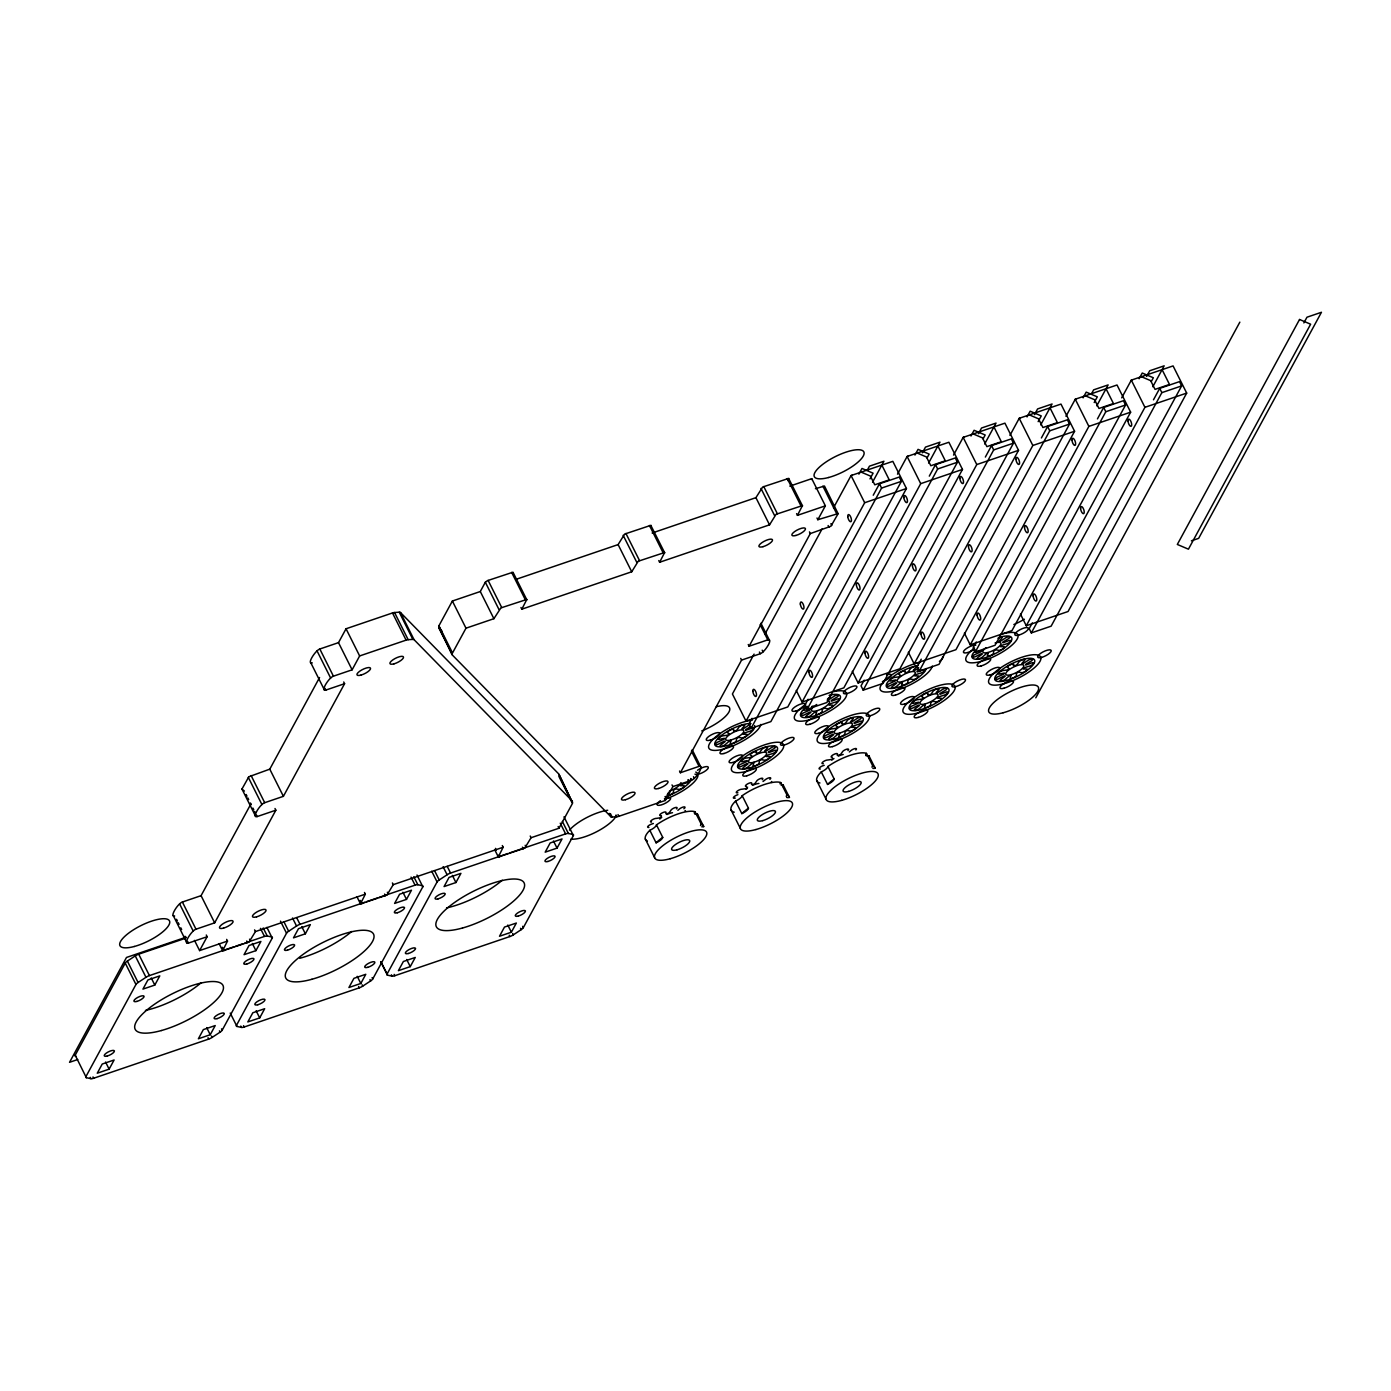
<?xml version="1.0" encoding="UTF-8"?>
<svg xmlns="http://www.w3.org/2000/svg" width="1391" height="1391" viewBox="0 0 1391 1391"><rect width="100%" height="100%" fill="white"/><g stroke="black" fill="none" stroke-linecap="round" stroke-linejoin="round"><path stroke-width="1.5" d="M559.008 774.457L572.605 802.937L558.869 774.074L400.434 612.475A5.025 1.547 -26.6 0 0 399.252 612.214L394.54 612.509A5.025 1.547 -26.6 0 0 392.488 612.962L346.046 628.767L338.5 642.642L319.826 649.006C315.357 650.275 306.263 664.881 312.297 662.881M751.47 784.368L751.766 783.289A3.53 1.095 -26.6 0 0 747.767 783.794A3.53 1.095 -26.6 0 0 745.976 786.437L746.324 786.454M748.254 644.52L749.106 646.224L810.292 533.588L830.914 526.233L838.112 513.696L824.48 486.033L815.439 488.71M364.494 892.466L365.346 894.152L360.408 903.959L386.941 895.056L393.253 884.659L503.159 847.241L502.307 845.537M520.964 607.502L521.816 609.188L526.824 599.434L500.882 607.919L493.892 618.699L465.985 628.193L452.527 652.97L438.913 625.794L452.371 601.034L480.295 591.523L485.389 582.134L487.493 580.638L513.018 572.188L512.618 573.892M503.159 847.241L498.239 857.03L524.755 848.145L531.066 837.73L558.991 828.219L572.449 803.442L558.834 776.282M650.432 526.963L650.953 525.294L624.646 534.057L618.108 544.594L516.339 579.247M658.778 560.573L659.63 562.26L664.637 552.505L638.243 561.234L631.723 571.771L521.816 609.188M787.932 480.625L788.767 478.365L762.685 487.006L755.922 497.665L652.136 533.014M796.591 513.644L797.443 515.348L802.451 505.594L776.074 514.305L769.536 524.842L659.63 562.26M838.164 513.592L817.838 519.712L816.986 518.008M250.849 804.033L201.069 895.665L182.377 902.029C177.909 903.281 169.111 917.608 174.657 915.973M319.565 677.521L269.784 769.153L248.833 776.769L241.912 789.132L244.416 791.079M275.001 808.501L275.853 810.205L214.666 922.842L195.992 929.205C191.506 930.475 182.43 945.08 188.446 943.081L207.137 936.717L206.285 935.013M343.733 681.99L344.585 683.694L283.399 796.33L264.707 802.694C260.221 803.963 251.162 818.569 257.179 816.569L275.853 810.205M572.483 801.251L414.031 639.651A5.025 1.547 -26.6 0 0 412.866 639.391L408.154 639.686A5.025 1.547 -26.6 0 0 406.102 640.138L359.643 655.943L352.114 669.819L333.423 676.182C328.937 677.452 319.878 692.057 325.894 690.058L344.585 683.694M226.663 939.377L227.515 941.081L222.595 950.888L249.111 941.985L255.44 931.57L365.346 894.152M526.859 599.904L513.244 572.727M651.058 525.815L664.724 552.888M788.888 478.887L802.537 505.959M441.903 631.079L438.878 628.002L452.492 655.178L610.927 816.778A5.025 1.547 -26.6 0 0 612.11 817.039L616.822 816.743A5.025 1.547 -26.6 0 0 618.873 816.291L665.315 800.468L672.861 786.611L691.536 780.247C696.004 778.925 705.028 764.494 699.064 766.371L680.39 772.735L679.538 771.031M680.39 772.735L741.577 660.099L760.251 653.735C764.824 652.379 773.726 637.982 767.797 639.86L749.106 646.224M76.227 1056.43L75.653 1056.308A5.025 1.547 -26.6 0 1 75.201 1055.195L125.242 963.076A5.025 1.547 -26.6 0 1 127.363 961.094L135.257 955.895A5.025 1.547 -26.6 0 1 138.717 954.191L185.455 938.282M233.931 946.819L149.428 975.595A5.025 1.547 -26.6 0 0 145.985 977.299L138.074 982.498A5.025 1.547 -26.6 0 0 135.953 984.48L85.929 1076.599A5.025 1.547 -26.6 0 0 86.364 1077.695L90.902 1078.668A5.025 1.547 -26.6 0 0 93.666 1078.251L208.72 1039.077A5.025 1.547 -26.6 0 0 212.18 1037.373L220.074 1032.174A5.025 1.547 -26.6 0 0 222.195 1030.192L272.236 938.073A5.025 1.547 -26.6 0 0 271.784 936.978L267.246 936.004A5.025 1.547 -26.6 0 0 264.481 936.421L244.712 943.15M109.124 1069.157L114.114 1059.994L102.239 1064.028L97.266 1073.209L109.124 1069.157L105.56 1062.028M154.801 985.071L159.791 975.891L147.915 979.942L142.943 989.105L154.801 985.071L151.236 977.943M194.497 940.403L199.608 950.592L207.137 936.717M210.232 1034.73L215.222 1025.567L203.347 1029.601L198.374 1038.781L210.232 1034.73L206.668 1027.601M255.909 950.644L260.899 941.464L249.024 945.515L244.051 954.678L255.909 950.644L252.345 943.515M364.72 902.29L300.004 924.32A5.025 1.547 -26.6 0 0 296.544 926.023L288.65 931.24A5.025 1.547 -26.6 0 0 286.529 933.222L236.487 1025.323A5.025 1.547 -26.6 0 0 236.939 1026.436L241.478 1027.41A5.025 1.547 -26.6 0 0 244.242 1026.993L359.295 987.819A5.025 1.547 -26.6 0 0 362.755 986.115L370.649 980.916A5.025 1.547 -26.6 0 0 372.771 978.934L422.812 886.815A5.025 1.547 -26.6 0 0 422.36 885.702L417.822 884.728A5.025 1.547 -26.6 0 0 415.057 885.163L379.1 897.404M259.7 1017.899L264.673 1008.718L252.814 1012.77L247.824 1021.933L259.7 1017.899L256.118 1010.77M305.377 933.796L310.349 924.632L298.491 928.666L293.501 937.847L305.377 933.796L301.795 926.667M360.808 983.472L365.781 974.291L353.923 978.342L348.932 987.506L360.808 983.472L357.226 976.343M406.485 899.386L411.475 890.205L399.6 894.239L394.609 903.42L406.485 899.386L402.921 892.24M509.888 852.857L565.615 833.887A5.025 1.547 -26.6 0 1 568.38 833.47L572.918 834.444A5.025 1.547 -26.6 0 1 573.37 835.556L523.329 927.658A5.025 1.547 -26.6 0 1 521.208 929.64L513.314 934.856A5.025 1.547 -26.6 0 1 509.854 936.543L394.801 975.717A5.025 1.547 -26.6 0 1 392.036 976.134L387.498 975.161A5.025 1.547 -26.6 0 1 387.063 974.065L437.087 881.946A5.025 1.547 -26.6 0 1 439.226 879.964L447.12 874.765A5.025 1.547 -26.6 0 1 450.562 873.061L508.098 853.483M410.258 966.623L415.248 957.46L403.373 961.494L398.4 970.675L410.258 966.623L406.694 959.494M455.935 882.537L460.925 873.357L449.05 877.408L444.077 886.571L455.935 882.537L452.371 875.408M511.366 932.213L516.357 923.033L504.481 927.067L499.508 936.247L511.366 932.213L507.802 925.067M557.043 848.11L562.034 838.947L550.158 842.981L545.185 852.161L557.043 848.11L553.479 840.981M811.283 479.53L811.753 478.66L825.367 505.837L817.838 519.712M754.078 654.1L732.414 693.987L746.028 721.147L787.793 706.941L906.445 488.519L892.831 461.343L851.066 475.548L833.522 507.837M764.824 634.331L822.185 528.736M858.89 474.175L862.003 468.454L873.096 473.183L869.984 478.904M867.375 469.984L869.445 466.176L883.911 461.256L872.557 482.173M746.028 721.147L864.68 502.725L906.445 488.519M752.044 718.33L748.949 724.05L751.088 728.328L770.875 721.599L901.385 481.338L899.229 477.061L879.46 483.79L873.235 495.231M751.088 728.328L881.598 488.067L901.385 481.338M897.508 474.175L907.123 456.474L948.888 442.251L962.485 469.428L843.85 687.85L802.085 702.072L796.243 690.423M914.948 455.083L918.06 449.363L929.153 454.092L927.084 457.9M922.389 452.805L925.484 447.102L939.968 442.164L928.597 463.081M802.085 702.072L920.72 483.651L962.485 469.428M808.101 699.256L804.989 704.976L807.145 709.254L826.915 702.507L957.425 462.247L955.287 457.969L935.5 464.698L929.292 476.139M807.145 709.254L937.656 468.976L957.425 462.247M953.548 455.083L963.163 437.383L1004.928 423.16L1018.542 450.336L899.89 668.775L858.125 682.981L852.3 671.331M970.988 436.009L974.1 430.288L985.193 435L983.124 438.826M978.447 433.714L981.542 428.011L996.026 423.09L984.654 444.007M858.125 682.981L976.778 464.559L1018.542 450.336M864.159 680.164L861.046 685.885L863.185 690.162L882.972 683.433L1013.483 443.173L1011.344 438.878L991.557 445.624L985.35 457.065M863.185 690.162L993.696 449.902L1013.483 443.173M1009.936 435.4L1019.22 418.308L1060.985 404.086L1074.582 431.262L955.947 649.684L914.183 663.907L908.34 652.257M1027.045 416.917L1030.157 411.197L1041.25 415.926L1038.138 421.647M1034.504 414.64L1037.599 408.937L1052.065 403.999L1040.711 424.916M914.183 663.907L1032.835 445.485L1074.582 431.262M921.242 659.178L917.104 666.793L919.242 671.088L939.029 664.342L1069.54 424.081L1067.384 419.804L1047.614 426.533L1041.39 437.974M919.242 671.088L1049.753 430.81L1069.54 424.081M1065.975 416.309L1075.278 399.217L1117.025 384.994L1130.64 412.171L1011.987 630.592L970.24 644.815L964.398 633.166M1083.102 397.843L1086.197 392.123L1097.308 396.835L1094.195 402.555M1091.587 393.653L1093.639 389.845L1108.123 384.924L1096.751 405.842M970.24 644.815L1088.875 426.394L1130.64 412.171M976.256 641.999L973.144 647.719L975.282 651.996L995.069 645.268L1125.58 404.99L1123.441 400.712L1103.654 407.459L1097.447 418.9M975.282 651.996L1105.793 411.736L1125.58 404.99M1121.702 397.843L1131.318 380.143L1173.082 365.92L1186.697 393.097L1068.045 611.518L1026.28 625.741L1020.455 614.092M1139.142 378.752L1142.254 373.031L1153.348 377.761L1151.279 381.569M1146.601 376.457L1149.696 370.771L1164.163 365.833L1152.809 386.75M1026.28 625.741L1144.932 407.32L1186.697 393.097M1032.313 622.907L1029.201 628.628L1031.34 632.905L1051.127 626.176L1181.637 385.916L1179.498 381.638L1159.711 388.367L1153.487 399.808M1031.34 632.905L1161.85 392.645L1181.637 385.916M1035.773 697.83L1239.85 322.138M1303.871 322.921L1306.966 317.218L1321.45 312.279L1198.659 538.352L1191.409 540.821M827.489 699.03L827.523 699.638A3.53 1.095 -26.6 0 0 829.071 699.534L833 697.013A3.53 1.095 -26.6 0 1 838.147 695.083A3.53 1.095 -26.6 0 1 835.522 697.952L831.383 700.403A3.53 1.095 -26.6 0 0 831.575 701.134L835.939 699.569A3.53 1.095 -26.6 0 1 839.277 699.586A3.53 1.095 -26.6 0 1 834.374 702.438L830.131 703.776A3.53 1.095 -26.6 0 0 828.88 705.011L831.627 705.133A3.53 1.095 -26.6 0 1 831.609 707.097A3.53 1.095 -26.6 0 1 826.706 708.593L824.359 708.21A3.53 1.095 -26.6 0 0 822.255 709.34L822.098 711.097A3.53 1.095 -26.6 0 1 818.725 714.087A3.53 1.095 -26.6 0 1 816.134 713.531L816.76 711.601A3.53 1.095 -26.6 0 0 814.778 712.122L811.805 714.696A3.53 1.095 -26.6 0 1 806.658 717.304A3.53 1.095 -26.6 0 1 807.58 714.957L810.901 712.366A3.53 1.095 -26.6 0 0 809.979 712.018L805.563 714.209A3.53 1.095 -26.6 0 1 801.042 715.217A3.53 1.095 -26.6 0 1 805.041 712.175L809.51 710.158A3.53 1.095 -26.6 0 0 810.066 709.114L806.293 709.897A3.53 1.095 -26.6 0 1 803.998 709.514A3.53 1.095 -26.6 0 1 807.51 706.993M850.77 476.105L852.161 475.183M906.828 457.013L908.219 456.092M962.868 437.939L964.259 437.017M1018.925 418.847L1020.316 417.926M1074.965 399.773L1076.373 398.852M1131.022 380.682L1132.413 379.76M623.151 535.309L636.817 562.381M774.578 515.557L760.964 488.397M668.393 793.2L668.48 792.279M747.61 787.132L747.35 787.428A3.53 1.095 -26.6 0 1 745.559 788.697L742.046 789.201A3.53 1.095 -26.6 0 0 737.056 791.288A3.53 1.095 -26.6 0 0 737.908 792.783M668.097 793.565L667.506 794.209A3.53 1.095 -26.6 0 0 670.114 794.765A3.53 1.095 -26.6 0 0 673.47 791.775L673.627 790.018A3.53 1.095 -26.6 0 1 675.73 788.871L678.095 789.253A3.53 1.095 -26.6 0 0 682.998 787.775A3.53 1.095 -26.6 0 0 682.998 785.793L680.269 785.672A3.53 1.095 -26.6 0 1 681.52 784.454L685.746 783.098A3.53 1.095 -26.6 0 0 689.345 781.533A3.53 1.095 -26.6 0 0 690.701 779.673M918.738 667.819L914.791 670.358A3.53 1.095 -26.6 0 1 913.261 670.445L915.365 668.028A3.53 1.095 -26.6 0 0 914.461 666.498A3.53 1.095 -26.6 0 0 909.94 669.471L908.253 671.783A3.53 1.095 -26.6 0 1 906.08 672.67L905.002 672.67L905.176 671.418A3.53 1.095 -26.6 0 0 901.177 671.923A3.53 1.095 -26.6 0 0 899.386 674.565L900.759 675.557A3.53 1.095 -26.6 0 1 898.969 676.826L895.456 677.33A3.53 1.095 -26.6 0 0 890.24 679.643A3.53 1.095 -26.6 0 0 892.014 680.703L895.804 679.921A3.53 1.095 -26.6 0 1 895.23 680.964L890.779 682.998A3.53 1.095 -26.6 0 0 886.763 686.024A3.53 1.095 -26.6 0 0 891.283 685.015L895.7 682.842A3.53 1.095 -26.6 0 1 896.621 683.172L893.3 685.763A3.53 1.095 -26.6 0 0 892.379 688.11A3.53 1.095 -26.6 0 0 897.525 685.502L900.516 682.929A3.53 1.095 -26.6 0 1 902.481 682.407L901.855 684.355A3.53 1.095 -26.6 0 0 904.463 684.911A3.53 1.095 -26.6 0 0 907.819 681.92L907.975 680.164A3.53 1.095 -26.6 0 1 910.079 679.017L912.444 679.399A3.53 1.095 -26.6 0 0 917.347 677.921A3.53 1.095 -26.6 0 0 917.347 675.939L914.6 675.817A3.53 1.095 -26.6 0 1 915.869 674.6L920.094 673.244A3.53 1.095 -26.6 0 0 925.015 670.41A3.53 1.095 -26.6 0 0 921.659 670.375L917.295 671.957A3.53 1.095 -26.6 0 1 917.121 671.21L918.755 669.923M828.236 698.299L829.627 697.221A3.53 1.095 -26.6 0 0 829.662 695.517M677.869 810.327L679.59 808.884A3.53 1.095 -26.6 0 1 684.198 806.884A3.53 1.095 -26.6 0 1 683.868 808.78M849.31 751.957L851.031 750.514A3.53 1.095 -26.6 0 1 855.378 748.532A3.53 1.095 -26.6 0 1 855.848 749.958M763.033 781.499L765.311 779.69A3.53 1.095 -26.6 0 1 769.797 777.708A3.53 1.095 -26.6 0 1 769.866 779.36M813.248 706.002L811.596 706.628M789.827 486.137L811.753 478.66M797.443 515.348L825.367 505.837M186.098 937.169L126.494 957.46L69.55 1062.307L77.774 1059.507M199.608 950.592L227.515 941.081M235.722 946.21L242.921 943.759M366.511 901.681L377.309 898.012M653.37 823.507L651.631 824.063A3.53 1.095 -26.6 0 0 647.945 826.324A3.53 1.095 -26.6 0 0 648.901 827.402M737.891 794.696L737.352 794.87A3.53 1.095 -26.6 0 0 733.526 797.339A3.53 1.095 -26.6 0 0 735.265 798.069M824.202 765.346L823.089 765.676A3.53 1.095 -26.6 0 0 819.386 767.954A3.53 1.095 -26.6 0 0 820.342 769.014M751.818 784.646L752.67 784.541A3.53 1.095 -26.6 0 0 754.844 783.655L756.513 781.342A3.53 1.095 -26.6 0 1 760.877 778.421A3.53 1.095 -26.6 0 1 762.198 779.69M832.444 757.26L831.696 757.243A3.53 1.095 -26.6 0 1 833.487 754.6A3.53 1.095 -26.6 0 1 837.486 754.113L837.295 755.365L838.39 755.348A3.53 1.095 -26.6 0 0 840.564 754.461L842.25 752.166A3.53 1.095 -26.6 0 1 846.597 749.227A3.53 1.095 -26.6 0 1 847.919 750.514M661.403 815.648L660.238 815.63A3.53 1.095 -26.6 0 1 662.046 812.987A3.53 1.095 -26.6 0 1 666.028 812.483L665.854 813.735L666.95 813.718A3.53 1.095 -26.6 0 0 669.123 812.831L670.792 810.536A3.53 1.095 -26.6 0 1 675.157 807.597A3.53 1.095 -26.6 0 1 676.461 808.884M1141.402 376.7L1150.653 380.647L1155.034 389.376L1169.501 384.455L1162.094 369.658M1085.345 395.792L1094.595 399.721L1098.977 408.467L1113.443 403.529L1106.036 388.75M1029.305 414.866L1038.538 418.813L1042.92 427.541L1057.403 422.621L1049.996 407.824M973.248 433.957L982.498 437.887L986.88 446.633L1001.346 441.712L993.939 426.915M917.191 453.031L926.441 456.978L930.822 465.724L945.306 460.786L937.882 445.989M861.151 472.123L870.401 476.052L874.765 484.798L889.249 479.878L881.842 465.081M1159.711 388.367L1161.85 392.645M1131.318 380.143L1144.932 407.32M1103.654 407.459L1105.793 411.736M1075.278 399.217L1088.875 426.394M1047.614 426.533L1049.753 430.81M1019.22 418.308L1032.835 445.485M991.557 445.624L993.696 449.902M963.163 437.383L976.778 464.559M935.5 464.698L937.656 468.976M907.123 456.474L920.72 483.651M879.46 483.79L881.598 488.067M851.066 475.548L864.68 502.725M822.898 486.172L836.513 513.349M830.914 523.677L831.766 525.381M828.132 525.52L828.984 527.224M787.271 478.539L800.886 505.715M809.44 531.884L810.292 533.588M763.763 486.554L777.36 513.731M755.922 497.665L769.536 524.842M865.88 755.522A7.546 2.33 -26.6 0 0 868.888 755.713L875.148 768.232A7.546 2.33 -26.6 0 1 872.852 768.371M819.942 782.994A28.933 8.937 -26.6 0 1 821.281 771.918A7.546 2.33 -26.6 0 0 827.923 766.493A28.933 8.937 -26.6 0 1 866.471 753.366L872.748 765.885A28.933 8.937 -26.6 0 1 875.148 768.232M760.894 623.22L769.397 640.208M760.129 624.576L767.797 639.86M827.923 766.493L834.183 779.012A7.546 2.33 -26.6 0 1 827.558 784.437L821.281 771.918M762.198 650.188L763.05 651.892M759.416 652.031L760.251 653.735M816.778 780.681L826.098 799.303M740.725 658.395L741.577 660.099M781.029 785.063A7.546 2.33 -26.6 0 0 783.15 784.907L789.427 797.426A7.546 2.33 -26.6 0 1 786.611 797.356M734.222 812.188A28.933 8.937 -26.6 0 1 735.561 801.112A7.546 2.33 -26.6 0 0 742.185 795.687A28.933 8.937 -26.6 0 1 780.751 782.559L787.028 795.078A28.933 8.937 -26.6 0 1 789.427 797.426M649.458 525.468L663.072 552.644M625.933 533.466L639.547 560.643M618.108 544.594L631.723 571.771M742.185 795.687L748.462 808.206A7.546 2.33 -26.6 0 1 741.838 813.631L735.561 801.112M731.04 809.875L740.377 828.48M692.179 749.732L700.681 766.719M691.414 751.088L699.064 766.371M693.483 776.7L694.335 778.404M690.684 778.543L691.536 780.247M694.839 814.135A7.546 2.33 -26.6 0 0 697.43 814.1L703.707 826.619A7.546 2.33 -26.6 0 1 701.76 826.793M647.424 841.033A28.933 8.937 -26.6 0 1 649.84 830.305A7.546 2.33 -26.6 0 0 656.465 824.88A28.933 8.937 -26.6 0 1 695.031 811.753L701.29 824.272A28.933 8.937 -26.6 0 1 703.707 826.619M672.009 784.907L672.861 786.611M664.463 798.782L665.315 800.468M656.465 824.88L662.742 837.399A7.546 2.33 -26.6 0 1 656.1 842.824L649.84 830.305M511.645 572.396L525.242 599.573M645.32 839.051L654.639 857.673M618.021 814.587L618.873 816.291M615.97 815.056L616.822 816.743M610.406 813.631L612.11 817.039M609.241 813.37L610.927 816.778M488.119 580.395L501.734 607.571M485.337 582.238L498.934 609.414M480.295 591.523L493.892 618.699M563.998 816.83L573.37 835.556M452.371 601.034L465.985 628.193M562.364 821.438L568.38 833.47M560.26 823.194L565.615 833.887M558.139 826.532L558.991 828.219M530.214 836.026L531.066 837.73M525.172 845.311L526.024 847.015M522.39 847.154L523.242 848.858M400.434 612.475L414.031 639.651M399.252 612.214L412.866 639.391M394.54 612.509L408.154 639.686M392.488 612.962L406.102 640.138M495.474 848.371L496.309 850.057M498.865 855.169L499.717 856.856M494.709 849.727L498.117 856.508M522.668 926.319L523.329 927.658M520.547 928.301L521.208 929.64M512.653 933.517L513.314 934.856M509.193 935.204L509.854 936.543M346.046 628.767L359.643 655.943M338.5 642.642L352.114 669.819M447.224 866.384L450.562 873.061M443.086 866.732L447.12 874.765M434.531 870.61L439.226 879.964M431.732 871.253L437.087 881.946M319.826 649.006L333.423 676.182M317.026 650.849L330.641 678.026M325.042 688.354L325.894 690.058M310.68 662.533L324.294 689.71M417.004 875.009L422.812 886.815M413.805 876.713L417.822 884.728M411.041 877.13L415.057 885.163M392.401 882.955L393.253 884.659M387.359 892.24L388.211 893.944M384.577 894.083L385.411 895.769M360.199 900.394L361.903 903.785M356.896 896.639L360.286 903.437M394.14 974.378L394.801 975.717M391.375 974.795L392.036 976.134M381.03 962.033L387.063 974.065M380.804 961.79L387.498 975.161M269.784 769.153L283.399 796.33M372.093 977.595L372.771 978.934M369.971 979.577L370.649 980.916M362.077 984.776L362.755 986.115M358.617 986.48L359.295 987.819M251.093 775.517L264.707 802.694M248.311 777.36L261.925 804.537M246.12 794.487L246.972 796.174M247.824 797.878L248.676 799.582M250.363 802.972L251.215 804.676M252.919 808.067L253.771 809.771M254.623 811.475L255.475 813.161M256.327 814.865L257.179 816.569M241.964 789.045L255.579 816.221M296.648 917.643L300.004 924.32M292.527 918.008L296.544 926.023M283.955 921.868L288.65 931.24M280.495 921.172L286.529 933.222M266.881 927.38L272.236 938.073M263.229 927.971L267.246 936.004M260.465 928.388L264.481 936.421M254.588 929.883L255.44 931.57M249.545 939.168L250.397 940.855M246.746 940.994L247.598 942.698M201.069 895.665L214.666 922.842M222.386 947.306L224.073 950.714M219.083 943.567L222.473 950.366M182.377 902.029L195.992 929.205M243.564 1025.654L244.242 1026.993M179.595 903.872L193.193 931.048M240.799 1026.071L241.478 1027.41M230.245 1013.065L236.939 1026.436M176.553 919.295L177.405 920.998M178.239 922.702L179.091 924.389M180.795 927.797L181.647 929.484M185.055 936.282L185.907 937.986M187.611 941.377L188.446 943.081M173.249 915.556L186.846 942.733M221.534 1028.853L222.195 1030.192M219.413 1030.835L220.074 1032.174M211.502 1036.034L212.18 1037.373M208.059 1037.738L208.72 1039.077M138.717 954.191L149.428 975.595M135.257 955.895L145.985 977.299M127.363 961.094L138.074 982.498M125.242 963.076L135.953 984.48M93.006 1076.912L93.666 1078.251M90.241 1077.33L90.902 1078.668M75.201 1055.195L86.364 1077.695M616.317 815.561A27.681 8.555 -26.6 0 1 596.722 831.696A27.681 8.555 -26.6 0 1 570.971 839.103M569.493 830.114A27.681 8.555 -26.6 0 1 607.711 810.275M687.693 780.055A3.53 1.095 -26.6 0 1 688.806 779.655M680.947 782.594A10.067 3.112 -26.6 0 1 669.471 791.027M691.57 779.238A22.152 6.851 -26.6 0 1 664.898 796.834M695.761 772.075A28.933 8.937 -26.6 0 1 691.727 784.298A28.933 8.937 -26.6 0 1 665.02 799.234M665.611 798.138A7.546 2.33 -26.6 0 1 669.749 800.086A7.546 2.33 -26.6 0 1 658.986 805.372A7.546 2.33 -26.6 0 1 660.429 800.677M697.482 770.266A7.546 2.33 -26.6 0 1 707.497 766.65A7.546 2.33 -26.6 0 1 704.107 771.796A7.546 2.33 -26.6 0 1 694.944 774.126M833.974 691.553A28.933 8.937 -26.6 0 1 840.877 703.168A28.933 8.937 -26.6 0 1 801.477 721.199A28.933 8.937 -26.6 0 1 805.146 704.768M829.123 695.344A22.152 6.851 -26.6 0 1 837.243 702.716A22.152 6.851 -26.6 0 1 807.389 717.513A22.152 6.851 -26.6 0 1 807.128 706.245M827.262 700.699A10.067 3.112 -26.6 0 1 825.785 706.437A10.067 3.112 -26.6 0 1 812.57 711.201A10.067 3.112 -26.6 0 1 816.76 704.489M760.842 724.433A28.933 8.937 -26.6 0 1 726.989 748.062A28.933 8.937 -26.6 0 1 712.036 740.325A28.933 8.937 -26.6 0 1 752.409 720.086M754.652 725.528A22.152 6.851 -26.6 0 1 729.979 744.637A22.152 6.851 -26.6 0 1 718.121 738.308A22.152 6.851 -26.6 0 1 750.984 723.581M750.531 726.745A3.53 1.095 -26.6 0 1 749.801 727.128L745.663 729.597A3.53 1.095 -26.6 0 0 745.854 730.327L750.218 728.745A3.53 1.095 -26.6 0 1 753.557 728.78A3.53 1.095 -26.6 0 1 748.654 731.614L744.411 732.97A3.53 1.095 -26.6 0 0 743.159 734.205L745.906 734.309A3.53 1.095 -26.6 0 1 745.889 736.291A3.53 1.095 -26.6 0 1 740.986 737.786L738.638 737.386A3.53 1.095 -26.6 0 0 736.535 738.534L736.378 740.29A3.53 1.095 -26.6 0 1 733.005 743.281A3.53 1.095 -26.6 0 1 730.397 742.724L731.04 740.777A3.53 1.095 -26.6 0 0 729.058 741.299L726.085 743.872A3.53 1.095 -26.6 0 1 720.938 746.498A3.53 1.095 -26.6 0 1 721.842 744.15L725.163 741.559A3.53 1.095 -26.6 0 0 724.259 741.212L719.842 743.403A3.53 1.095 -26.6 0 1 715.322 744.411A3.53 1.095 -26.6 0 1 719.321 741.368L723.789 739.351A3.53 1.095 -26.6 0 0 724.346 738.291L720.573 739.073A3.53 1.095 -26.6 0 1 718.799 738.012A3.53 1.095 -26.6 0 1 724.015 735.7L727.528 735.196A3.53 1.095 -26.6 0 0 729.301 733.926L727.928 732.935A3.53 1.095 -26.6 0 1 729.736 730.292A3.53 1.095 -26.6 0 1 733.718 729.788L733.544 731.057L734.639 731.04A3.53 1.095 -26.6 0 0 736.813 730.153L738.482 727.858A3.53 1.095 -26.6 0 1 743.003 724.867A3.53 1.095 -26.6 0 1 743.907 726.415L741.803 728.832A3.53 1.095 -26.6 0 0 743.35 728.728L747.28 726.189A3.53 1.095 -26.6 0 1 750.445 724.502M926.163 668.584A22.152 6.851 -26.6 0 1 900.899 686.441A22.152 6.851 -26.6 0 1 888.188 681.468A22.152 6.851 -26.6 0 1 918.164 665.454M932.283 666.063A28.933 8.937 -26.6 0 1 900.099 689.119A28.933 8.937 -26.6 0 1 881.964 683.781A28.933 8.937 -26.6 0 1 919.712 662.377M886.571 674.809A7.546 2.33 -26.6 0 1 891.005 676.096A7.546 2.33 -26.6 0 1 882.416 681.573M942.489 657.108A7.546 2.33 -26.6 0 1 939.394 661.351M997.938 638.226A3.53 1.095 -26.6 0 1 1001.572 637.165A3.53 1.095 -26.6 0 1 1001.085 638.852L998.981 641.268A3.53 1.095 -26.6 0 0 1000.512 641.164L1004.458 638.643A3.53 1.095 -26.6 0 1 1009.588 636.713A3.53 1.095 -26.6 0 1 1006.98 639.564L1002.841 642.033A3.53 1.095 -26.6 0 0 1003.015 642.764L1007.38 641.181A3.53 1.095 -26.6 0 1 1010.735 641.216A3.53 1.095 -26.6 0 1 1005.832 644.068L1001.59 645.407A3.53 1.095 -26.6 0 0 1000.338 646.641L1003.067 646.745A3.53 1.095 -26.6 0 1 1003.067 648.728A3.53 1.095 -26.6 0 1 998.164 650.223L995.817 649.823A3.53 1.095 -26.6 0 0 993.696 650.971L993.539 652.727A3.53 1.095 -26.6 0 1 990.183 655.717A3.53 1.095 -26.6 0 1 987.575 655.161L988.219 653.214A3.53 1.095 -26.6 0 0 986.236 653.735L983.246 656.309A3.53 1.095 -26.6 0 1 978.099 658.934A3.53 1.095 -26.6 0 1 979.021 656.587L982.342 653.996A3.53 1.095 -26.6 0 0 981.42 653.648L977.004 655.839A3.53 1.095 -26.6 0 1 972.5 656.848A3.53 1.095 -26.6 0 1 976.499 653.805L980.951 651.788A3.53 1.095 -26.6 0 0 981.524 650.745L977.751 651.51A3.53 1.095 -26.6 0 1 976.204 650.24M995.069 643.007A10.067 3.112 -26.6 0 1 999.833 645.824A10.067 3.112 -26.6 0 1 986.184 652.831A10.067 3.112 -26.6 0 1 985.854 647.737M998.86 637.461A22.152 6.851 -26.6 0 1 1009.953 642.92A22.152 6.851 -26.6 0 1 981.524 658.691A22.152 6.851 -26.6 0 1 975.856 650.206M1000.981 634.348A28.933 8.937 -26.6 0 1 1014.682 642.433A28.933 8.937 -26.6 0 1 975.456 662.585A28.933 8.937 -26.6 0 1 974.482 647.963M974.587 649.058A7.546 2.33 -26.6 0 1 964.832 652.97A7.546 2.33 -26.6 0 1 966.189 648.71A7.546 2.33 -26.6 0 1 975.856 645.059M502.255 880.225A49.068 15.162 -26.6 0 1 446.581 907.906M351.697 931.483A49.068 15.162 -26.6 0 1 299.761 958.277M201.121 982.759A49.068 15.162 -26.6 0 1 145.446 1010.422M1024.35 619.238A27.681 8.555 -26.6 0 1 1013.848 624.542M684.981 810.675A3.53 1.095 -26.6 0 1 685.467 810.675M651.544 822.081A3.53 1.095 -26.6 0 1 651.614 820.255A3.53 1.095 -26.6 0 1 656.326 818.395L659.838 817.873A3.53 1.095 -26.6 0 0 661.455 816.778M659.751 819.056A10.067 3.112 -26.6 0 1 661.716 817.439M666.915 814.5A10.067 3.112 -26.6 0 1 672.496 812.709M656.1 842.824A28.933 8.937 -26.6 0 1 662.742 837.399M700.508 825.576A7.546 2.33 -26.6 0 1 701.29 824.272M694.248 813.057A7.546 2.33 -26.6 0 1 695.031 811.753M697.43 814.1A28.933 8.937 -26.6 0 1 697.517 814.935M771.379 781.533A3.53 1.095 -26.6 0 1 771.483 782.472M746.063 789.34A10.067 3.112 -26.6 0 1 747.436 788.262M752.635 785.306A10.067 3.112 -26.6 0 1 758.912 783.429M741.838 813.631A28.933 8.937 -26.6 0 1 748.462 808.206M786.245 796.382A7.546 2.33 -26.6 0 1 787.028 795.078M779.968 783.863A7.546 2.33 -26.6 0 1 780.751 782.559M783.15 784.907A28.933 8.937 -26.6 0 1 783.116 786.663M823.298 763.659A3.53 1.095 -26.6 0 1 822.916 761.99A3.53 1.095 -26.6 0 1 827.767 760.008L831.279 759.503A3.53 1.095 -26.6 0 0 832.514 758.721M831.783 760.147A10.067 3.112 -26.6 0 1 833.957 758.53M838.356 756.13A10.067 3.112 -26.6 0 1 843.207 754.478M827.558 784.437A28.933 8.937 -26.6 0 1 834.183 779.012M871.966 767.189A7.546 2.33 -26.6 0 1 872.748 765.885M865.689 754.687A7.546 2.33 -26.6 0 1 866.471 753.366M868.888 755.713A28.933 8.937 -26.6 0 1 868.714 757.956M716.295 706.715A27.681 8.555 -26.6 0 1 728.71 712.401A27.681 8.555 -26.6 0 1 701.76 730.918M438.756 626.315L452.353 654.796L438.756 626.315M756.269 752.896L757.469 753.331A3.53 1.095 -26.6 0 0 759.642 752.444L761.312 750.149A3.53 1.095 -26.6 0 1 765.832 747.158A3.53 1.095 -26.6 0 1 766.737 748.706L764.633 751.123A3.53 1.095 -26.6 0 0 766.163 751.018L770.11 748.497A3.53 1.095 -26.6 0 1 775.256 746.567A3.53 1.095 -26.6 0 1 772.631 749.419L768.493 751.888A3.53 1.095 -26.6 0 0 768.684 752.618L773.031 751.036A3.53 1.095 -26.6 0 1 776.387 751.07A3.53 1.095 -26.6 0 1 771.483 753.922L767.241 755.261A3.53 1.095 -26.6 0 0 765.989 756.495L768.736 756.6A3.53 1.095 -26.6 0 1 768.719 758.582A3.53 1.095 -26.6 0 1 763.815 760.077L761.468 759.677A3.53 1.095 -26.6 0 0 759.347 760.825L759.19 762.581A3.53 1.095 -26.6 0 1 755.835 765.572A3.53 1.095 -26.6 0 1 753.226 765.015L753.87 763.068A3.53 1.095 -26.6 0 0 751.888 763.589L748.897 766.163A3.53 1.095 -26.6 0 1 743.75 768.788A3.53 1.095 -26.6 0 1 744.672 766.441L747.993 763.85A3.53 1.095 -26.6 0 0 747.071 763.503L742.655 765.693A3.53 1.095 -26.6 0 1 738.152 766.702A3.53 1.095 -26.6 0 1 742.151 763.659L746.602 761.642A3.53 1.095 -26.6 0 0 747.176 760.599L743.403 761.364A3.53 1.095 -26.6 0 1 741.612 760.303A3.53 1.095 -26.6 0 1 746.845 757.991L750.34 757.486A3.53 1.095 -26.6 0 0 752.131 756.217L750.757 755.226A3.53 1.095 -26.6 0 1 752.548 752.583A3.53 1.095 -26.6 0 1 756.548 752.096L756.269 752.896M841.99 723.72L843.189 724.137A3.53 1.095 -26.6 0 0 845.363 723.25L847.032 720.955A3.53 1.095 -26.6 0 1 851.553 717.965A3.53 1.095 -26.6 0 1 852.457 719.512L850.353 721.929A3.53 1.095 -26.6 0 0 851.901 721.825L855.83 719.303A3.53 1.095 -26.6 0 1 860.977 717.373A3.53 1.095 -26.6 0 1 858.351 720.242L854.213 722.694A3.53 1.095 -26.6 0 0 854.404 723.424L858.769 721.859A3.53 1.095 -26.6 0 1 862.107 721.877A3.53 1.095 -26.6 0 1 857.204 724.728L852.961 726.085A3.53 1.095 -26.6 0 0 851.709 727.302L854.457 727.423A3.53 1.095 -26.6 0 1 854.439 729.388A3.53 1.095 -26.6 0 1 849.536 730.884L847.189 730.501A3.53 1.095 -26.6 0 0 845.085 731.649L844.928 733.387A3.53 1.095 -26.6 0 1 841.555 736.395A3.53 1.095 -26.6 0 1 838.947 735.839L839.59 733.892A3.53 1.095 -26.6 0 0 837.608 734.413L834.635 736.987A3.53 1.095 -26.6 0 1 829.488 739.595A3.53 1.095 -26.6 0 1 830.392 737.247L833.713 734.657A3.53 1.095 -26.6 0 0 832.809 734.309L828.393 736.5A3.53 1.095 -26.6 0 1 823.872 737.508A3.53 1.095 -26.6 0 1 827.871 734.483L832.34 732.448A3.53 1.095 -26.6 0 0 832.896 731.405L829.123 732.188A3.53 1.095 -26.6 0 1 827.349 731.11A3.53 1.095 -26.6 0 1 832.566 728.814L836.078 728.293A3.53 1.095 -26.6 0 0 837.851 727.041L836.478 726.05A3.53 1.095 -26.6 0 1 838.286 723.407A3.53 1.095 -26.6 0 1 842.268 722.903L841.99 723.72M927.71 694.526L928.91 694.961A3.53 1.095 -26.6 0 0 931.083 694.074L932.752 691.762A3.53 1.095 -26.6 0 1 937.291 688.788A3.53 1.095 -26.6 0 1 938.177 690.336L936.073 692.735A3.53 1.095 -26.6 0 0 937.621 692.648L941.551 690.11A3.53 1.095 -26.6 0 1 946.697 688.18A3.53 1.095 -26.6 0 1 944.072 691.049L939.933 693.5A3.53 1.095 -26.6 0 0 940.125 694.248L944.489 692.666A3.53 1.095 -26.6 0 1 947.827 692.701A3.53 1.095 -26.6 0 1 942.924 695.535L938.682 696.891A3.53 1.095 -26.6 0 0 937.43 698.126L940.177 698.23A3.53 1.095 -26.6 0 1 940.16 700.212A3.53 1.095 -26.6 0 1 935.256 701.707L932.909 701.307A3.53 1.095 -26.6 0 0 930.805 702.455L930.649 704.211A3.53 1.095 -26.6 0 1 927.275 707.202A3.53 1.095 -26.6 0 1 924.685 706.645L925.311 704.698A3.53 1.095 -26.6 0 0 923.346 705.22L920.355 707.793A3.53 1.095 -26.6 0 1 915.208 710.401A3.53 1.095 -26.6 0 1 916.13 708.054L919.451 705.463A3.53 1.095 -26.6 0 0 918.529 705.133L914.113 707.324A3.53 1.095 -26.6 0 1 909.592 708.332A3.53 1.095 -26.6 0 1 913.591 705.289L918.06 703.255A3.53 1.095 -26.6 0 0 918.616 702.212L914.843 702.994A3.53 1.095 -26.6 0 1 913.07 701.933A3.53 1.095 -26.6 0 1 918.286 699.621L921.798 699.117A3.53 1.095 -26.6 0 0 923.589 697.847L922.216 696.856A3.53 1.095 -26.6 0 1 924.007 694.213A3.53 1.095 -26.6 0 1 928.006 693.709L927.71 694.526M1013.43 665.333L1014.63 665.767A3.53 1.095 -26.6 0 0 1016.804 664.881L1018.49 662.585A3.53 1.095 -26.6 0 1 1023.011 659.595A3.53 1.095 -26.6 0 1 1023.915 661.142L1021.811 663.559A3.53 1.095 -26.6 0 0 1023.341 663.455L1027.288 660.934A3.53 1.095 -26.6 0 1 1032.418 659.004A3.53 1.095 -26.6 0 1 1029.809 661.855L1025.671 664.324A3.53 1.095 -26.6 0 0 1025.845 665.054L1030.209 663.472A3.53 1.095 -26.6 0 1 1033.565 663.507A3.53 1.095 -26.6 0 1 1028.645 666.359L1024.419 667.697A3.53 1.095 -26.6 0 0 1023.167 668.932L1025.897 669.036A3.53 1.095 -26.6 0 1 1025.897 671.018A3.53 1.095 -26.6 0 1 1020.994 672.514L1018.629 672.114A3.53 1.095 -26.6 0 0 1016.525 673.261L1016.369 675.018A3.53 1.095 -26.6 0 1 1013.013 678.008A3.53 1.095 -26.6 0 1 1010.405 677.452L1011.031 675.504A3.53 1.095 -26.6 0 0 1009.066 676.026L1006.076 678.599A3.53 1.095 -26.6 0 1 1000.929 681.225A3.53 1.095 -26.6 0 1 1001.85 678.878L1005.171 676.287A3.53 1.095 -26.6 0 0 1004.25 675.939L999.833 678.13A3.53 1.095 -26.6 0 1 995.313 679.138A3.53 1.095 -26.6 0 1 999.329 676.096L1003.78 674.079A3.53 1.095 -26.6 0 0 1004.354 673.035L1000.564 673.8A3.53 1.095 -26.6 0 1 998.79 672.74A3.53 1.095 -26.6 0 1 1004.006 670.427L1007.519 669.923A3.53 1.095 -26.6 0 0 1009.31 668.654L1007.936 667.663A3.53 1.095 -26.6 0 1 1009.727 665.02A3.53 1.095 -26.6 0 1 1013.726 664.533L1013.43 665.333M1299.542 319.478L1177.325 544.455L1188.436 549.184L1310.635 324.207L1299.542 319.478M1003.137 712.766A27.681 8.555 -26.6 0 0 1038.521 687.641A27.681 8.555 -26.6 0 0 999.103 698.247A27.681 8.555 -26.6 0 0 1003.137 712.766M1011.101 674.67A10.067 3.112 -26.6 0 0 1023.793 665.524A10.067 3.112 -26.6 0 0 1009.327 669.558A10.067 3.112 -26.6 0 0 1011.101 674.67M1006.754 680.39A22.152 6.851 -26.6 0 0 1034.643 660.256A22.152 6.851 -26.6 0 0 1002.824 669.106A22.152 6.851 -26.6 0 0 1006.754 680.39M1004.302 683.607A28.933 8.937 -26.6 0 0 1040.746 657.3A28.933 8.937 -26.6 0 0 999.173 668.862A28.933 8.937 -26.6 0 0 1004.302 683.607M1004.006 688.232A7.546 2.33 -26.6 0 0 1013.517 681.364A7.546 2.33 -26.6 0 0 1002.668 684.389A7.546 2.33 -26.6 0 0 1004.006 688.232M990.253 674.878A7.546 2.33 -26.6 0 0 999.833 668.028A7.546 2.33 -26.6 0 0 989.053 670.966A7.546 2.33 -26.6 0 0 990.253 674.878M1041.494 657.421A7.546 2.33 -26.6 0 0 1051.248 650.588A7.546 2.33 -26.6 0 0 1040.59 653.37A7.546 2.33 -26.6 0 0 1041.494 657.421M955.773 686.615A7.546 2.33 -26.6 0 0 965.528 679.782A7.546 2.33 -26.6 0 0 954.852 682.564A7.546 2.33 -26.6 0 0 955.773 686.615M904.533 704.072A7.546 2.33 -26.6 0 0 914.113 697.221A7.546 2.33 -26.6 0 0 903.315 700.16A7.546 2.33 -26.6 0 0 904.533 704.072M918.286 717.426A7.546 2.33 -26.6 0 0 927.797 710.558A7.546 2.33 -26.6 0 0 916.947 713.566A7.546 2.33 -26.6 0 0 918.286 717.426M918.582 712.783A28.933 8.937 -26.6 0 0 955.026 686.476A28.933 8.937 -26.6 0 0 913.452 698.056A28.933 8.937 -26.6 0 0 918.582 712.783M921.033 709.566A22.152 6.851 -26.6 0 0 948.923 689.449A22.152 6.851 -26.6 0 0 917.104 698.299A22.152 6.851 -26.6 0 0 921.033 709.566M925.38 703.863A10.067 3.112 -26.6 0 0 938.056 694.718A10.067 3.112 -26.6 0 0 923.607 698.734A10.067 3.112 -26.6 0 0 925.38 703.863M870.036 715.809A7.546 2.33 -26.6 0 0 879.808 708.958A7.546 2.33 -26.6 0 0 869.132 711.757A7.546 2.33 -26.6 0 0 870.036 715.809M818.795 733.266A7.546 2.33 -26.6 0 0 828.393 726.398A7.546 2.33 -26.6 0 0 817.595 729.353A7.546 2.33 -26.6 0 0 818.795 733.266M832.566 746.602A7.546 2.33 -26.6 0 0 842.077 739.751A7.546 2.33 -26.6 0 0 831.227 742.759A7.546 2.33 -26.6 0 0 832.566 746.602M832.844 741.977A28.933 8.937 -26.6 0 0 869.305 715.67A28.933 8.937 -26.6 0 0 827.715 727.232A28.933 8.937 -26.6 0 0 832.844 741.977M835.295 738.76A22.152 6.851 -26.6 0 0 863.202 718.625A22.152 6.851 -26.6 0 0 831.383 727.476A22.152 6.851 -26.6 0 0 835.295 738.76M839.66 733.057A10.067 3.112 -26.6 0 0 852.335 723.894A10.067 3.112 -26.6 0 0 837.869 727.928A10.067 3.112 -26.6 0 0 839.66 733.057M753.939 762.233A10.067 3.112 -26.6 0 0 766.615 753.087A10.067 3.112 -26.6 0 0 752.148 757.104A10.067 3.112 -26.6 0 0 753.939 762.233M749.575 767.954A22.152 6.851 -26.6 0 0 777.465 747.819A22.152 6.851 -26.6 0 0 745.646 756.669A22.152 6.851 -26.6 0 0 749.575 767.954M747.123 771.17A28.933 8.937 -26.6 0 0 783.585 744.863A28.933 8.937 -26.6 0 0 741.994 756.426A28.933 8.937 -26.6 0 0 747.123 771.17M746.828 775.795A7.546 2.33 -26.6 0 0 756.339 768.927A7.546 2.33 -26.6 0 0 745.489 771.953A7.546 2.33 -26.6 0 0 746.828 775.795M733.074 762.442A7.546 2.33 -26.6 0 0 742.672 755.591A7.546 2.33 -26.6 0 0 731.875 758.53A7.546 2.33 -26.6 0 0 733.074 762.442M784.315 744.985A7.546 2.33 -26.6 0 0 794.087 738.152A7.546 2.33 -26.6 0 0 783.411 740.934A7.546 2.33 -26.6 0 0 784.315 744.985M847.223 693.5A7.546 2.33 -26.6 0 0 856.978 686.667A7.546 2.33 -26.6 0 0 846.302 689.467A7.546 2.33 -26.6 0 0 847.223 693.5M795.982 710.975A7.546 2.33 -26.6 0 0 805.563 704.107A7.546 2.33 -26.6 0 0 794.765 707.063A7.546 2.33 -26.6 0 0 795.982 710.975M809.736 724.311A7.546 2.33 -26.6 0 0 819.247 717.443A7.546 2.33 -26.6 0 0 808.397 720.468A7.546 2.33 -26.6 0 0 809.736 724.311M710.245 740.151A7.546 2.33 -26.6 0 0 719.842 733.3A7.546 2.33 -26.6 0 0 709.045 736.239A7.546 2.33 -26.6 0 0 710.245 740.151M724.015 753.505A7.546 2.33 -26.6 0 0 733.526 746.637A7.546 2.33 -26.6 0 0 722.677 749.662A7.546 2.33 -26.6 0 0 724.015 753.505M731.11 739.942A10.067 3.112 -26.6 0 0 743.785 730.797A10.067 3.112 -26.6 0 0 729.319 734.813A10.067 3.112 -26.6 0 0 731.11 739.942M902.55 681.573A10.067 3.112 -26.6 0 0 915.243 672.427A10.067 3.112 -26.6 0 0 900.777 676.443A10.067 3.112 -26.6 0 0 902.55 681.573M895.456 695.117A7.546 2.33 -26.6 0 0 904.967 688.267A7.546 2.33 -26.6 0 0 894.117 691.275A7.546 2.33 -26.6 0 0 895.456 695.117M981.177 665.941A7.546 2.33 -26.6 0 0 990.688 659.073A7.546 2.33 -26.6 0 0 979.838 662.099A7.546 2.33 -26.6 0 0 981.177 665.941M1018.664 635.131A7.546 2.33 -26.6 0 0 1028.418 628.297A7.546 2.33 -26.6 0 0 1017.76 631.079A7.546 2.33 -26.6 0 0 1018.664 635.131M462.507 928.006A49.068 15.162 -26.6 0 0 524.32 883.389A49.068 15.162 -26.6 0 0 453.814 903.02A49.068 15.162 -26.6 0 0 462.507 928.006M547.95 861.464A5.668 1.756 -26.6 0 0 555.079 856.317A5.668 1.756 -26.6 0 0 546.941 858.595A5.668 1.756 -26.6 0 0 547.95 861.464M438.043 898.882A5.668 1.756 -26.6 0 0 445.19 893.735A5.668 1.756 -26.6 0 0 437.052 896.013A5.668 1.756 -26.6 0 0 438.043 898.882M408.38 953.496A5.668 1.756 -26.6 0 0 415.526 948.349A5.668 1.756 -26.6 0 0 407.389 950.609A5.668 1.756 -26.6 0 0 408.38 953.496M518.287 916.078A5.668 1.756 -26.6 0 0 525.415 910.931A5.668 1.756 -26.6 0 0 517.296 913.192A5.668 1.756 -26.6 0 0 518.287 916.078M134.284 946.489A27.681 8.555 -26.6 0 0 169.65 921.364A27.681 8.555 -26.6 0 0 130.232 931.97A27.681 8.555 -26.6 0 0 134.284 946.489M311.932 979.264A49.068 15.162 -26.6 0 0 373.762 934.665A49.068 15.162 -26.6 0 0 303.238 954.278A49.068 15.162 -26.6 0 0 311.932 979.264M287.485 950.157A5.668 1.756 -26.6 0 0 294.614 945.011A5.668 1.756 -26.6 0 0 286.476 947.271A5.668 1.756 -26.6 0 0 287.485 950.157M397.391 912.739A5.668 1.756 -26.6 0 0 404.52 907.593A5.668 1.756 -26.6 0 0 396.383 909.853A5.668 1.756 -26.6 0 0 397.391 912.739M367.728 967.336A5.668 1.756 -26.6 0 0 374.857 962.189A5.668 1.756 -26.6 0 0 366.72 964.45A5.668 1.756 -26.6 0 0 367.728 967.336M257.822 1004.754A5.668 1.756 -26.6 0 0 264.951 999.607A5.668 1.756 -26.6 0 0 256.813 1001.885A5.668 1.756 -26.6 0 0 257.822 1004.754M161.373 1030.54A49.068 15.162 -26.6 0 0 223.186 985.923A49.068 15.162 -26.6 0 0 152.68 1005.537A49.068 15.162 -26.6 0 0 161.373 1030.54M136.909 1001.416A5.668 1.756 -26.6 0 0 144.055 996.269A5.668 1.756 -26.6 0 0 135.918 998.529A5.668 1.756 -26.6 0 0 136.909 1001.416M246.816 963.998A5.668 1.756 -26.6 0 0 253.944 958.851A5.668 1.756 -26.6 0 0 245.807 961.111A5.668 1.756 -26.6 0 0 246.816 963.998M217.152 1018.612A5.668 1.756 -26.6 0 0 224.281 1013.465A5.668 1.756 -26.6 0 0 216.144 1015.726A5.668 1.756 -26.6 0 0 217.152 1018.612M107.246 1056.03A5.668 1.756 -26.6 0 0 114.392 1050.883A5.668 1.756 -26.6 0 0 106.255 1053.143A5.668 1.756 -26.6 0 0 107.246 1056.03M847.78 516.652A3.773 1.461 71.2 0 0 850.77 521.747A3.773 1.461 71.2 0 0 850.249 516.061A3.773 1.461 71.2 0 0 847.78 516.652M752.861 691.397A3.773 1.461 71.2 0 0 755.852 696.474A3.773 1.461 71.2 0 0 755.33 690.805A3.773 1.461 71.2 0 0 752.861 691.397M800.329 604.024A3.773 1.461 71.2 0 0 803.303 609.119A3.773 1.461 71.2 0 0 802.781 603.433A3.773 1.461 71.2 0 0 800.329 604.024M959.877 478.487A3.773 1.461 71.2 0 0 962.868 483.581A3.773 1.461 71.2 0 0 962.346 477.895A3.773 1.461 71.2 0 0 959.877 478.487M864.976 653.231A3.773 1.461 71.2 0 0 867.949 658.308A3.773 1.461 71.2 0 0 867.428 652.64A3.773 1.461 71.2 0 0 864.976 653.231M912.426 565.859A3.773 1.461 71.2 0 0 915.4 570.936A3.773 1.461 71.2 0 0 914.878 565.268A3.773 1.461 71.2 0 0 912.426 565.859M1071.992 440.321A3.773 1.461 71.2 0 0 1074.965 445.398A3.773 1.461 71.2 0 0 1074.443 439.73A3.773 1.461 71.2 0 0 1071.992 440.321M977.073 615.065A3.773 1.461 71.2 0 0 980.046 620.143A3.773 1.461 71.2 0 0 979.525 614.474A3.773 1.461 71.2 0 0 977.073 615.065M1024.524 527.693A3.773 1.461 71.2 0 0 1027.514 532.77A3.773 1.461 71.2 0 0 1026.993 527.102A3.773 1.461 71.2 0 0 1024.524 527.693M856.369 584.933A3.773 1.461 71.2 0 0 859.36 590.027A3.773 1.461 71.2 0 0 858.838 584.342A3.773 1.461 71.2 0 0 856.369 584.933M903.837 497.578A3.773 1.461 71.2 0 0 906.81 502.655A3.773 1.461 71.2 0 0 906.289 496.987A3.773 1.461 71.2 0 0 903.837 497.578M808.919 672.305A3.773 1.461 71.2 0 0 811.892 677.4A3.773 1.461 71.2 0 0 811.37 671.714A3.773 1.461 71.2 0 0 808.919 672.305M968.484 546.767A3.773 1.461 71.2 0 0 971.457 551.862A3.773 1.461 71.2 0 0 970.935 546.176A3.773 1.461 71.2 0 0 968.484 546.767M1015.934 459.413A3.773 1.461 71.2 0 0 1018.908 464.49A3.773 1.461 71.2 0 0 1018.386 458.804A3.773 1.461 71.2 0 0 1015.934 459.413M921.016 634.14A3.773 1.461 71.2 0 0 924.007 639.234A3.773 1.461 71.2 0 0 923.485 633.548A3.773 1.461 71.2 0 0 921.016 634.14M1080.581 508.602A3.773 1.461 71.2 0 0 1083.554 513.696A3.773 1.461 71.2 0 0 1083.033 508.011A3.773 1.461 71.2 0 0 1080.581 508.602M1128.031 421.23A3.773 1.461 71.2 0 0 1131.022 426.324A3.773 1.461 71.2 0 0 1130.5 420.638A3.773 1.461 71.2 0 0 1128.031 421.23M1033.113 595.974A3.773 1.461 71.2 0 0 1036.104 601.068A3.773 1.461 71.2 0 0 1035.582 595.383A3.773 1.461 71.2 0 0 1033.113 595.974M670.219 858.734A28.933 8.937 -26.6 0 0 706.68 832.427A28.933 8.937 -26.6 0 0 665.089 843.989A28.933 8.937 -26.6 0 0 670.219 858.734M677.034 849.814A10.067 3.112 -26.6 0 0 689.71 840.651A10.067 3.112 -26.6 0 0 675.244 844.685A10.067 3.112 -26.6 0 0 677.034 849.814M755.939 829.54A28.933 8.937 -26.6 0 0 792.401 803.233A28.933 8.937 -26.6 0 0 750.81 814.813A28.933 8.937 -26.6 0 0 755.939 829.54M762.755 820.62A10.067 3.112 -26.6 0 0 775.43 811.475A10.067 3.112 -26.6 0 0 760.964 815.491A10.067 3.112 -26.6 0 0 762.755 820.62M841.659 800.364A28.933 8.937 -26.6 0 0 878.121 774.057A28.933 8.937 -26.6 0 0 836.53 785.619A28.933 8.937 -26.6 0 0 841.659 800.364M848.475 791.427A10.067 3.112 -26.6 0 0 861.151 782.281A10.067 3.112 -26.6 0 0 846.684 786.315A10.067 3.112 -26.6 0 0 848.475 791.427M828.636 477.496A27.681 8.555 -26.6 0 0 864.02 452.371A27.681 8.555 -26.6 0 0 824.602 462.977A27.681 8.555 -26.6 0 0 828.636 477.496M762.981 546.68A7.546 2.33 -26.6 0 0 772.492 539.812A7.546 2.33 -26.6 0 0 761.642 542.838A7.546 2.33 -26.6 0 0 762.981 546.68M795.948 535.448A7.546 2.33 -26.6 0 0 805.459 528.597A7.546 2.33 -26.6 0 0 794.609 531.605A7.546 2.33 -26.6 0 0 795.948 535.448M658.517 788.488A7.546 2.33 -26.6 0 0 668.028 781.62A7.546 2.33 -26.6 0 0 657.178 784.628A7.546 2.33 -26.6 0 0 658.517 788.488M625.533 799.703A7.546 2.33 -26.6 0 0 635.044 792.835A7.546 2.33 -26.6 0 0 624.194 795.861A7.546 2.33 -26.6 0 0 625.533 799.703M256.535 916.878A7.546 2.33 -26.6 0 0 266.046 910.027A7.546 2.33 -26.6 0 0 255.196 913.035A7.546 2.33 -26.6 0 0 256.535 916.878M223.568 928.11A7.546 2.33 -26.6 0 0 233.079 921.242A7.546 2.33 -26.6 0 0 222.23 924.267A7.546 2.33 -26.6 0 0 223.568 928.11M361.017 675.087A7.546 2.33 -26.6 0 0 370.528 668.219A7.546 2.33 -26.6 0 0 359.678 671.244A7.546 2.33 -26.6 0 0 361.017 675.087M393.983 663.855A7.546 2.33 -26.6 0 0 403.494 656.987A7.546 2.33 -26.6 0 0 392.645 660.012A7.546 2.33 -26.6 0 0 393.983 663.855"/></g></svg>
